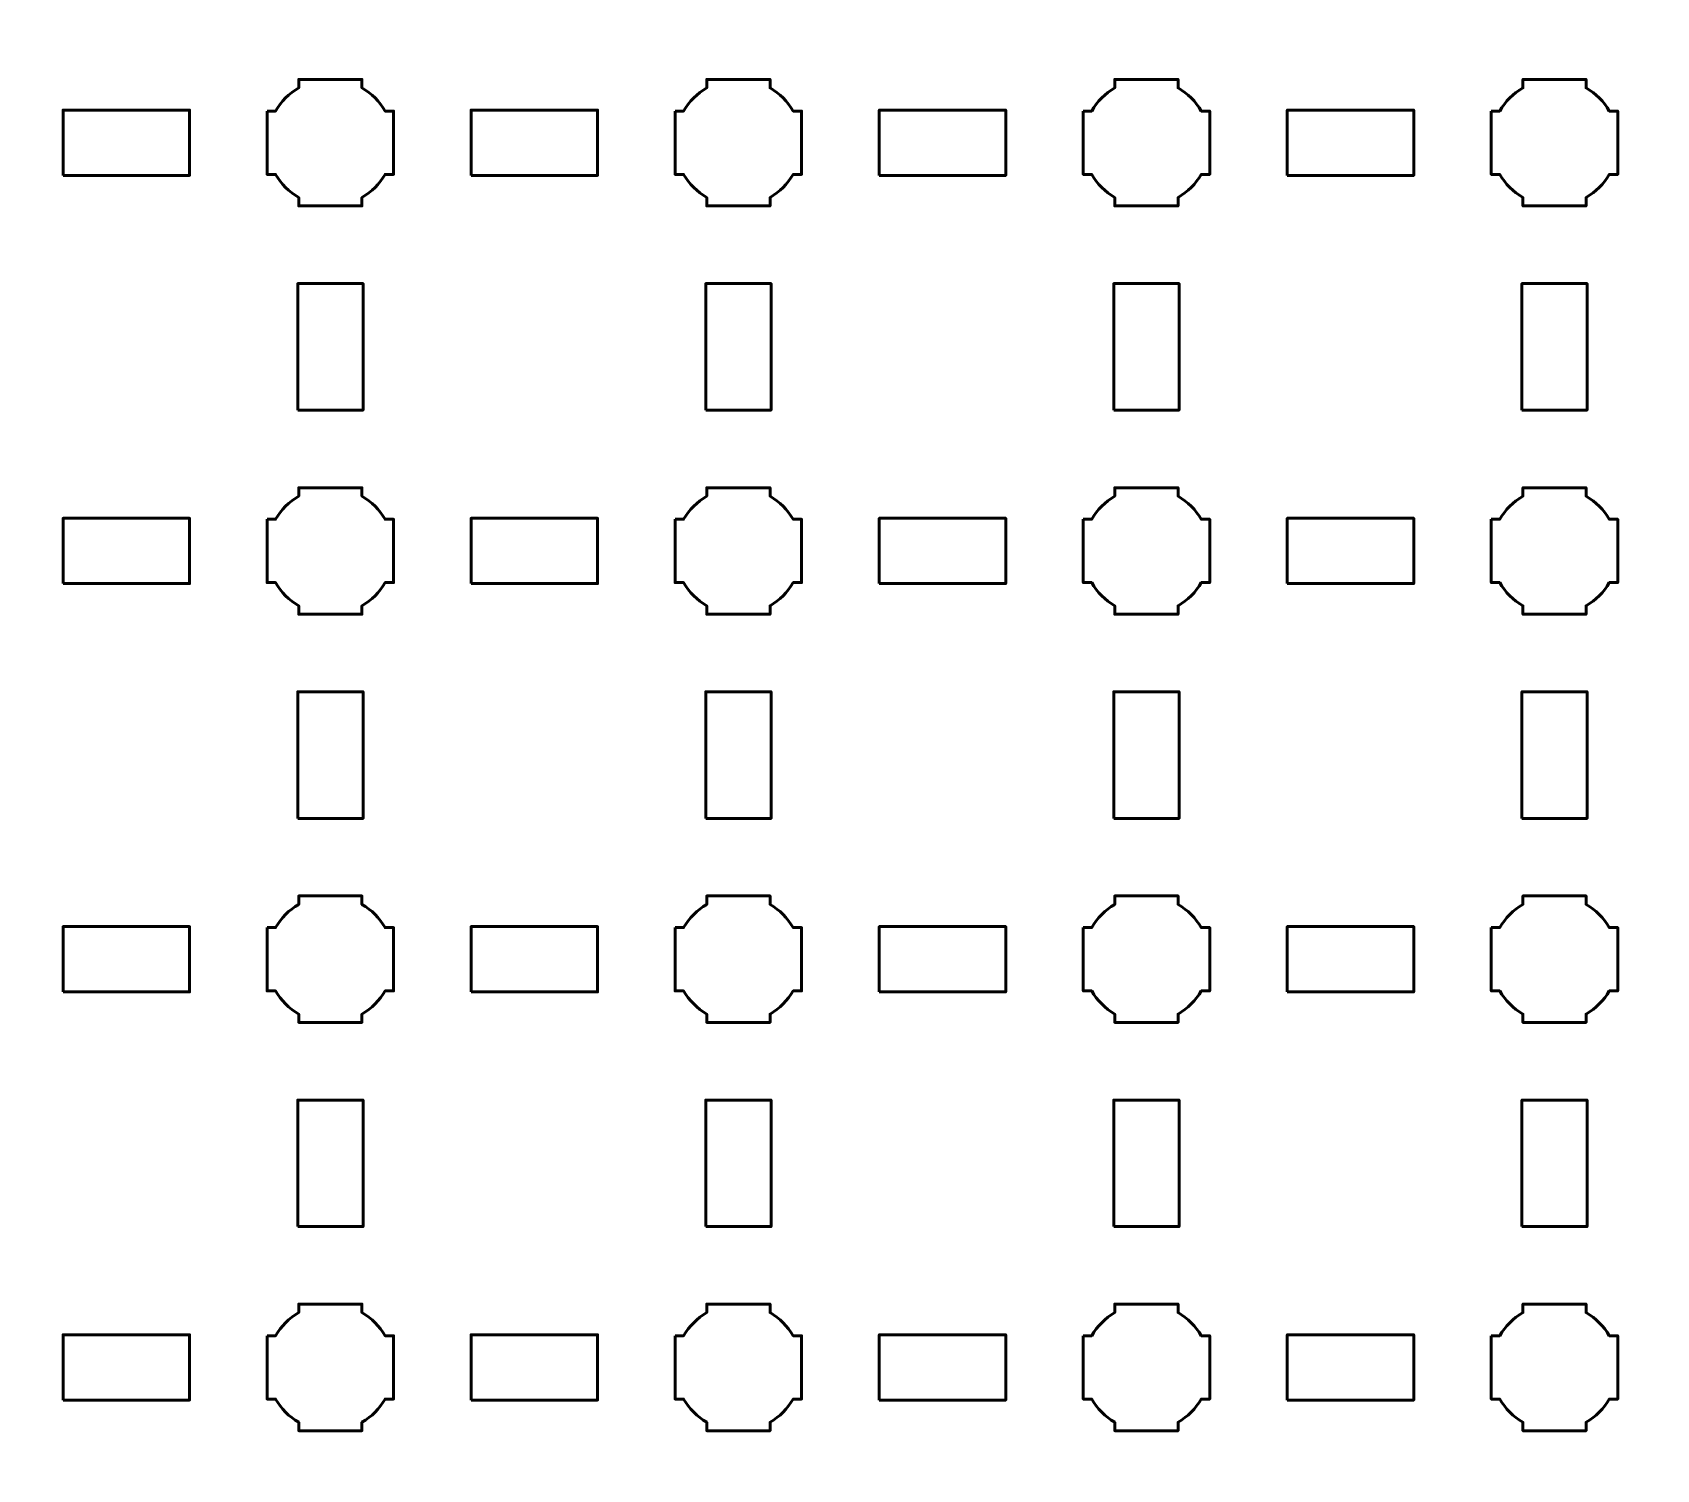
# Model space of a CAD drawing. Header units: centimetres. Extents: x -40.1 to 19.1, y -44.5 to 14.8.
# Drawn here: x -18.96 to -11, y -30.35 to -23.31 of the extents above; entities that cross this region are included whole.
import ezdxf

# ---------------------------------------------------------------- set-up
doc = ezdxf.new("R2010")
doc.units = ezdxf.units.CM
doc.header["$MEASUREMENT"] = 0
doc.layers.add('Layer 1', color=7, linetype='Continuous')

msp = doc.modelspace()

# ---------------------------------------------------------------- linework, layer by layer
at = {"layer": 'Layer 1', "color": 250, "lineweight": 53}
for points in [[(-18.81, -24.01), (-18.19, -24.01), (-18.19, -23.69), (-18.81, -23.69), (-18.81, -24.01)], [(-16.81, -24.01), (-16.19, -24.01), (-16.19, -23.69), (-16.81, -23.69), (-16.81, -24.01)], [(-14.81, -24.01), (-14.19, -24.01), (-14.19, -23.69), (-14.81, -23.69), (-14.81, -24.01)], [(-12.81, -24.01), (-12.19, -24.01), (-12.19, -23.69), (-12.81, -23.69), (-12.81, -24.01)], [(-17.66, -25.16), (-17.34, -25.16), (-17.34, -24.54), (-17.66, -24.54), (-17.66, -25.16)], [(-15.66, -25.16), (-15.34, -25.16), (-15.34, -24.54), (-15.66, -24.54), (-15.66, -25.16)], [(-13.66, -25.16), (-13.34, -25.16), (-13.34, -24.54), (-13.66, -24.54), (-13.66, -25.16)], [(-11.66, -25.16), (-11.34, -25.16), (-11.34, -24.54), (-11.66, -24.54), (-11.66, -25.16)], [(-18.81, -26.01), (-18.19, -26.01), (-18.19, -25.69), (-18.81, -25.69), (-18.81, -26.01)], [(-16.81, -26.01), (-16.19, -26.01), (-16.19, -25.69), (-16.81, -25.69), (-16.81, -26.01)], [(-14.81, -26.01), (-14.19, -26.01), (-14.19, -25.69), (-14.81, -25.69), (-14.81, -26.01)], [(-12.81, -26.01), (-12.19, -26.01), (-12.19, -25.69), (-12.81, -25.69), (-12.81, -26.01)], [(-17.66, -27.16), (-17.34, -27.16), (-17.34, -26.54), (-17.66, -26.54), (-17.66, -27.16)], [(-15.66, -27.16), (-15.34, -27.16), (-15.34, -26.54), (-15.66, -26.54), (-15.66, -27.16)], [(-13.66, -27.16), (-13.34, -27.16), (-13.34, -26.54), (-13.66, -26.54), (-13.66, -27.16)], [(-11.66, -27.16), (-11.34, -27.16), (-11.34, -26.54), (-11.66, -26.54), (-11.66, -27.16)], [(-18.81, -28.01), (-18.19, -28.01), (-18.19, -27.69), (-18.81, -27.69), (-18.81, -28.01)], [(-16.81, -28.01), (-16.19, -28.01), (-16.19, -27.69), (-16.81, -27.69), (-16.81, -28.01)], [(-14.81, -28.01), (-14.19, -28.01), (-14.19, -27.69), (-14.81, -27.69), (-14.81, -28.01)], [(-12.81, -28.01), (-12.19, -28.01), (-12.19, -27.69), (-12.81, -27.69), (-12.81, -28.01)], [(-17.66, -29.16), (-17.34, -29.16), (-17.34, -28.54), (-17.66, -28.54), (-17.66, -29.16)], [(-15.66, -29.16), (-15.34, -29.16), (-15.34, -28.54), (-15.66, -28.54), (-15.66, -29.16)], [(-13.66, -29.16), (-13.34, -29.16), (-13.34, -28.54), (-13.66, -28.54), (-13.66, -29.16)], [(-11.66, -29.16), (-11.34, -29.16), (-11.34, -28.54), (-11.66, -28.54), (-11.66, -29.16)], [(-18.81, -30.01), (-18.19, -30.01), (-18.19, -29.69), (-18.81, -29.69), (-18.81, -30.01)], [(-16.81, -30.01), (-16.19, -30.01), (-16.19, -29.69), (-16.81, -29.69), (-16.81, -30.01)], [(-14.81, -30.01), (-14.19, -30.01), (-14.19, -29.69), (-14.81, -29.69), (-14.81, -30.01)], [(-12.81, -30.01), (-12.19, -30.01), (-12.19, -29.69), (-12.81, -29.69), (-12.81, -30.01)]]:
    msp.add_lwpolyline(points, close=True, dxfattribs=at)
msp.add_open_spline([(-40.15, -44), (-40.15, -44), (-40.15, 14.3), (-40.15, 14.3), (-40.15, 14.3), (-40.15, 14.57609), (-39.92609, 14.8), (-39.65, 14.8), (-39.65, 14.8), (-39.65, 14.8), (18.65, 14.8), (18.65, 14.8), (18.65, 14.8), (18.92609, 14.8), (19.15, 14.57609), (19.15, 14.3), (19.15, 14.3), (19.15, 14.3), (19.15, -44), (19.15, -44), (19.15, -44), (19.15, -44.27609), (18.92609, -44.5), (18.65, -44.5), (18.65, -44.5), (18.65, -44.5), (-39.65, -44.5), (-39.65, -44.5), (-39.65, -44.5), (-39.92609, -44.5), (-40.15, -44.27609), (-40.15, -44)], degree=3, knots=[0, 0, 0, 0, 0.125, 0.125, 0.125, 0.125, 0.25, 0.25, 0.25, 0.25, 0.375, 0.375, 0.375, 0.375, 0.5, 0.5, 0.5, 0.5, 0.625, 0.625, 0.625, 0.625, 0.75, 0.75, 0.75, 0.75, 0.875, 0.875, 0.875, 0.875, 1, 1, 1, 1], dxfattribs=at)
at = {"layer": 'Layer 1', "lineweight": 53}
for points in [[(-17.81, -23.695), (-17.81, -23.695), (-17.76851, -23.695), (-17.76851, -23.695), (-17.76851, -23.695), (-17.74128, -23.64795), (-17.70205, -23.60872), (-17.655, -23.58149), (-17.655, -23.58149), (-17.655, -23.58149), (-17.655, -23.54), (-17.655, -23.54), (-17.655, -23.54), (-17.655, -23.54), (-17.5, -23.54), (-17.5, -23.54), (-17.5, -23.54), (-17.5, -23.54), (-17.345, -23.54), (-17.345, -23.54), (-17.345, -23.54), (-17.345, -23.54), (-17.345, -23.58149), (-17.345, -23.58149), (-17.345, -23.58149), (-17.29795, -23.60872), (-17.25872, -23.64795), (-17.23149, -23.695), (-17.23149, -23.695), (-17.23149, -23.695), (-17.19, -23.695), (-17.19, -23.695), (-17.19, -23.695), (-17.19, -23.695), (-17.19, -23.85), (-17.19, -23.85), (-17.19, -23.85), (-17.19, -23.85), (-17.19, -24.005), (-17.19, -24.005), (-17.19, -24.005), (-17.19, -24.005), (-17.23149, -24.005), (-17.23149, -24.005), (-17.23149, -24.005), (-17.25872, -24.05205), (-17.29795, -24.09128), (-17.345, -24.11851), (-17.345, -24.11851), (-17.345, -24.11851), (-17.345, -24.16), (-17.345, -24.16), (-17.345, -24.16), (-17.345, -24.16), (-17.5, -24.16), (-17.5, -24.16), (-17.5, -24.16), (-17.5, -24.16), (-17.655, -24.16), (-17.655, -24.16), (-17.655, -24.16), (-17.655, -24.16), (-17.655, -24.11851), (-17.655, -24.11851), (-17.655, -24.11851), (-17.70205, -24.09128), (-17.74128, -24.05205), (-17.76851, -24.005), (-17.76851, -24.005), (-17.76851, -24.005), (-17.81, -24.005), (-17.81, -24.005), (-17.81, -24.005), (-17.81, -24.005), (-17.81, -23.85), (-17.81, -23.85), (-17.81, -23.85), (-17.81, -23.85), (-17.81, -23.695), (-17.81, -23.695)], [(-15.81, -23.695), (-15.81, -23.695), (-15.76851, -23.695), (-15.76851, -23.695), (-15.76851, -23.695), (-15.74128, -23.64795), (-15.70205, -23.60872), (-15.655, -23.58149), (-15.655, -23.58149), (-15.655, -23.58149), (-15.655, -23.54), (-15.655, -23.54), (-15.655, -23.54), (-15.655, -23.54), (-15.5, -23.54), (-15.5, -23.54), (-15.5, -23.54), (-15.5, -23.54), (-15.345, -23.54), (-15.345, -23.54), (-15.345, -23.54), (-15.345, -23.54), (-15.345, -23.58149), (-15.345, -23.58149), (-15.345, -23.58149), (-15.29795, -23.60872), (-15.25872, -23.64795), (-15.23149, -23.695), (-15.23149, -23.695), (-15.23149, -23.695), (-15.19, -23.695), (-15.19, -23.695), (-15.19, -23.695), (-15.19, -23.695), (-15.19, -23.85), (-15.19, -23.85), (-15.19, -23.85), (-15.19, -23.85), (-15.19, -24.005), (-15.19, -24.005), (-15.19, -24.005), (-15.19, -24.005), (-15.23149, -24.005), (-15.23149, -24.005), (-15.23149, -24.005), (-15.25872, -24.05205), (-15.29795, -24.09128), (-15.345, -24.11851), (-15.345, -24.11851), (-15.345, -24.11851), (-15.345, -24.16), (-15.345, -24.16), (-15.345, -24.16), (-15.345, -24.16), (-15.5, -24.16), (-15.5, -24.16), (-15.5, -24.16), (-15.5, -24.16), (-15.655, -24.16), (-15.655, -24.16), (-15.655, -24.16), (-15.655, -24.16), (-15.655, -24.11851), (-15.655, -24.11851), (-15.655, -24.11851), (-15.70205, -24.09128), (-15.74128, -24.05205), (-15.76851, -24.005), (-15.76851, -24.005), (-15.76851, -24.005), (-15.81, -24.005), (-15.81, -24.005), (-15.81, -24.005), (-15.81, -24.005), (-15.81, -23.85), (-15.81, -23.85), (-15.81, -23.85), (-15.81, -23.85), (-15.81, -23.695), (-15.81, -23.695)], [(-13.81, -23.695), (-13.81, -23.695), (-13.76851, -23.695), (-13.76851, -23.695), (-13.76851, -23.695), (-13.74128, -23.64795), (-13.70205, -23.60872), (-13.655, -23.58149), (-13.655, -23.58149), (-13.655, -23.58149), (-13.655, -23.54), (-13.655, -23.54), (-13.655, -23.54), (-13.655, -23.54), (-13.5, -23.54), (-13.5, -23.54), (-13.5, -23.54), (-13.5, -23.54), (-13.345, -23.54), (-13.345, -23.54), (-13.345, -23.54), (-13.345, -23.54), (-13.345, -23.58149), (-13.345, -23.58149), (-13.345, -23.58149), (-13.29795, -23.60872), (-13.25872, -23.64795), (-13.23149, -23.695), (-13.23149, -23.695), (-13.23149, -23.695), (-13.19, -23.695), (-13.19, -23.695), (-13.19, -23.695), (-13.19, -23.695), (-13.19, -23.85), (-13.19, -23.85), (-13.19, -23.85), (-13.19, -23.85), (-13.19, -24.005), (-13.19, -24.005), (-13.19, -24.005), (-13.19, -24.005), (-13.23149, -24.005), (-13.23149, -24.005), (-13.23149, -24.005), (-13.25872, -24.05205), (-13.29795, -24.09128), (-13.345, -24.11851), (-13.345, -24.11851), (-13.345, -24.11851), (-13.345, -24.16), (-13.345, -24.16), (-13.345, -24.16), (-13.345, -24.16), (-13.5, -24.16), (-13.5, -24.16), (-13.5, -24.16), (-13.5, -24.16), (-13.655, -24.16), (-13.655, -24.16), (-13.655, -24.16), (-13.655, -24.16), (-13.655, -24.11851), (-13.655, -24.11851), (-13.655, -24.11851), (-13.70205, -24.09128), (-13.74128, -24.05205), (-13.76851, -24.005), (-13.76851, -24.005), (-13.76851, -24.005), (-13.81, -24.005), (-13.81, -24.005), (-13.81, -24.005), (-13.81, -24.005), (-13.81, -23.85), (-13.81, -23.85), (-13.81, -23.85), (-13.81, -23.85), (-13.81, -23.695), (-13.81, -23.695)], [(-11.81, -23.695), (-11.81, -23.695), (-11.76851, -23.695), (-11.76851, -23.695), (-11.76851, -23.695), (-11.74128, -23.64795), (-11.70205, -23.60872), (-11.655, -23.58149), (-11.655, -23.58149), (-11.655, -23.58149), (-11.655, -23.54), (-11.655, -23.54), (-11.655, -23.54), (-11.655, -23.54), (-11.5, -23.54), (-11.5, -23.54), (-11.5, -23.54), (-11.5, -23.54), (-11.345, -23.54), (-11.345, -23.54), (-11.345, -23.54), (-11.345, -23.54), (-11.345, -23.58149), (-11.345, -23.58149), (-11.345, -23.58149), (-11.29795, -23.60872), (-11.25872, -23.64795), (-11.23149, -23.695), (-11.23149, -23.695), (-11.23149, -23.695), (-11.19, -23.695), (-11.19, -23.695), (-11.19, -23.695), (-11.19, -23.695), (-11.19, -23.85), (-11.19, -23.85), (-11.19, -23.85), (-11.19, -23.85), (-11.19, -24.005), (-11.19, -24.005), (-11.19, -24.005), (-11.19, -24.005), (-11.23149, -24.005), (-11.23149, -24.005), (-11.23149, -24.005), (-11.25872, -24.05205), (-11.29795, -24.09128), (-11.345, -24.11851), (-11.345, -24.11851), (-11.345, -24.11851), (-11.345, -24.16), (-11.345, -24.16), (-11.345, -24.16), (-11.345, -24.16), (-11.5, -24.16), (-11.5, -24.16), (-11.5, -24.16), (-11.5, -24.16), (-11.655, -24.16), (-11.655, -24.16), (-11.655, -24.16), (-11.655, -24.16), (-11.655, -24.11851), (-11.655, -24.11851), (-11.655, -24.11851), (-11.70205, -24.09128), (-11.74128, -24.05205), (-11.76851, -24.005), (-11.76851, -24.005), (-11.76851, -24.005), (-11.81, -24.005), (-11.81, -24.005), (-11.81, -24.005), (-11.81, -24.005), (-11.81, -23.85), (-11.81, -23.85), (-11.81, -23.85), (-11.81, -23.85), (-11.81, -23.695), (-11.81, -23.695)], [(-17.81, -25.695), (-17.81, -25.695), (-17.76851, -25.695), (-17.76851, -25.695), (-17.76851, -25.695), (-17.74128, -25.64795), (-17.70205, -25.60872), (-17.655, -25.58149), (-17.655, -25.58149), (-17.655, -25.58149), (-17.655, -25.54), (-17.655, -25.54), (-17.655, -25.54), (-17.655, -25.54), (-17.5, -25.54), (-17.5, -25.54), (-17.5, -25.54), (-17.5, -25.54), (-17.345, -25.54), (-17.345, -25.54), (-17.345, -25.54), (-17.345, -25.54), (-17.345, -25.58149), (-17.345, -25.58149), (-17.345, -25.58149), (-17.29795, -25.60872), (-17.25872, -25.64795), (-17.23149, -25.695), (-17.23149, -25.695), (-17.23149, -25.695), (-17.19, -25.695), (-17.19, -25.695), (-17.19, -25.695), (-17.19, -25.695), (-17.19, -25.85), (-17.19, -25.85), (-17.19, -25.85), (-17.19, -25.85), (-17.19, -26.005), (-17.19, -26.005), (-17.19, -26.005), (-17.19, -26.005), (-17.23149, -26.005), (-17.23149, -26.005), (-17.23149, -26.005), (-17.25872, -26.05205), (-17.29795, -26.09128), (-17.345, -26.11851), (-17.345, -26.11851), (-17.345, -26.11851), (-17.345, -26.16), (-17.345, -26.16), (-17.345, -26.16), (-17.345, -26.16), (-17.5, -26.16), (-17.5, -26.16), (-17.5, -26.16), (-17.5, -26.16), (-17.655, -26.16), (-17.655, -26.16), (-17.655, -26.16), (-17.655, -26.16), (-17.655, -26.11851), (-17.655, -26.11851), (-17.655, -26.11851), (-17.70205, -26.09128), (-17.74128, -26.05205), (-17.76851, -26.005), (-17.76851, -26.005), (-17.76851, -26.005), (-17.81, -26.005), (-17.81, -26.005), (-17.81, -26.005), (-17.81, -26.005), (-17.81, -25.85), (-17.81, -25.85), (-17.81, -25.85), (-17.81, -25.85), (-17.81, -25.695), (-17.81, -25.695)], [(-15.81, -25.695), (-15.81, -25.695), (-15.76851, -25.695), (-15.76851, -25.695), (-15.76851, -25.695), (-15.74128, -25.64795), (-15.70205, -25.60872), (-15.655, -25.58149), (-15.655, -25.58149), (-15.655, -25.58149), (-15.655, -25.54), (-15.655, -25.54), (-15.655, -25.54), (-15.655, -25.54), (-15.5, -25.54), (-15.5, -25.54), (-15.5, -25.54), (-15.5, -25.54), (-15.345, -25.54), (-15.345, -25.54), (-15.345, -25.54), (-15.345, -25.54), (-15.345, -25.58149), (-15.345, -25.58149), (-15.345, -25.58149), (-15.29795, -25.60872), (-15.25872, -25.64795), (-15.23149, -25.695), (-15.23149, -25.695), (-15.23149, -25.695), (-15.19, -25.695), (-15.19, -25.695), (-15.19, -25.695), (-15.19, -25.695), (-15.19, -25.85), (-15.19, -25.85), (-15.19, -25.85), (-15.19, -25.85), (-15.19, -26.005), (-15.19, -26.005), (-15.19, -26.005), (-15.19, -26.005), (-15.23149, -26.005), (-15.23149, -26.005), (-15.23149, -26.005), (-15.25872, -26.05205), (-15.29795, -26.09128), (-15.345, -26.11851), (-15.345, -26.11851), (-15.345, -26.11851), (-15.345, -26.16), (-15.345, -26.16), (-15.345, -26.16), (-15.345, -26.16), (-15.5, -26.16), (-15.5, -26.16), (-15.5, -26.16), (-15.5, -26.16), (-15.655, -26.16), (-15.655, -26.16), (-15.655, -26.16), (-15.655, -26.16), (-15.655, -26.11851), (-15.655, -26.11851), (-15.655, -26.11851), (-15.70205, -26.09128), (-15.74128, -26.05205), (-15.76851, -26.005), (-15.76851, -26.005), (-15.76851, -26.005), (-15.81, -26.005), (-15.81, -26.005), (-15.81, -26.005), (-15.81, -26.005), (-15.81, -25.85), (-15.81, -25.85), (-15.81, -25.85), (-15.81, -25.85), (-15.81, -25.695), (-15.81, -25.695)], [(-13.81, -25.695), (-13.81, -25.695), (-13.76851, -25.695), (-13.76851, -25.695), (-13.76851, -25.695), (-13.74128, -25.64795), (-13.70205, -25.60872), (-13.655, -25.58149), (-13.655, -25.58149), (-13.655, -25.58149), (-13.655, -25.54), (-13.655, -25.54), (-13.655, -25.54), (-13.655, -25.54), (-13.5, -25.54), (-13.5, -25.54), (-13.5, -25.54), (-13.5, -25.54), (-13.345, -25.54), (-13.345, -25.54), (-13.345, -25.54), (-13.345, -25.54), (-13.345, -25.58149), (-13.345, -25.58149), (-13.345, -25.58149), (-13.29795, -25.60872), (-13.25872, -25.64795), (-13.23149, -25.695), (-13.23149, -25.695), (-13.23149, -25.695), (-13.19, -25.695), (-13.19, -25.695), (-13.19, -25.695), (-13.19, -25.695), (-13.19, -25.85), (-13.19, -25.85), (-13.19, -25.85), (-13.19, -25.85), (-13.19, -26.005), (-13.19, -26.005), (-13.19, -26.005), (-13.19, -26.005), (-13.23149, -26.005), (-13.23149, -26.005), (-13.23149, -26.005), (-13.25872, -26.05205), (-13.29795, -26.09128), (-13.345, -26.11851), (-13.345, -26.11851), (-13.345, -26.11851), (-13.345, -26.16), (-13.345, -26.16), (-13.345, -26.16), (-13.345, -26.16), (-13.5, -26.16), (-13.5, -26.16), (-13.5, -26.16), (-13.5, -26.16), (-13.655, -26.16), (-13.655, -26.16), (-13.655, -26.16), (-13.655, -26.16), (-13.655, -26.11851), (-13.655, -26.11851), (-13.655, -26.11851), (-13.70205, -26.09128), (-13.74128, -26.05205), (-13.76851, -26.005), (-13.76851, -26.005), (-13.76851, -26.005), (-13.81, -26.005), (-13.81, -26.005), (-13.81, -26.005), (-13.81, -26.005), (-13.81, -25.85), (-13.81, -25.85), (-13.81, -25.85), (-13.81, -25.85), (-13.81, -25.695), (-13.81, -25.695)], [(-11.81, -25.695), (-11.81, -25.695), (-11.76851, -25.695), (-11.76851, -25.695), (-11.76851, -25.695), (-11.74128, -25.64795), (-11.70205, -25.60872), (-11.655, -25.58149), (-11.655, -25.58149), (-11.655, -25.58149), (-11.655, -25.54), (-11.655, -25.54), (-11.655, -25.54), (-11.655, -25.54), (-11.5, -25.54), (-11.5, -25.54), (-11.5, -25.54), (-11.5, -25.54), (-11.345, -25.54), (-11.345, -25.54), (-11.345, -25.54), (-11.345, -25.54), (-11.345, -25.58149), (-11.345, -25.58149), (-11.345, -25.58149), (-11.29795, -25.60872), (-11.25872, -25.64795), (-11.23149, -25.695), (-11.23149, -25.695), (-11.23149, -25.695), (-11.19, -25.695), (-11.19, -25.695), (-11.19, -25.695), (-11.19, -25.695), (-11.19, -25.85), (-11.19, -25.85), (-11.19, -25.85), (-11.19, -25.85), (-11.19, -26.005), (-11.19, -26.005), (-11.19, -26.005), (-11.19, -26.005), (-11.23149, -26.005), (-11.23149, -26.005), (-11.23149, -26.005), (-11.25872, -26.05205), (-11.29795, -26.09128), (-11.345, -26.11851), (-11.345, -26.11851), (-11.345, -26.11851), (-11.345, -26.16), (-11.345, -26.16), (-11.345, -26.16), (-11.345, -26.16), (-11.5, -26.16), (-11.5, -26.16), (-11.5, -26.16), (-11.5, -26.16), (-11.655, -26.16), (-11.655, -26.16), (-11.655, -26.16), (-11.655, -26.16), (-11.655, -26.11851), (-11.655, -26.11851), (-11.655, -26.11851), (-11.70205, -26.09128), (-11.74128, -26.05205), (-11.76851, -26.005), (-11.76851, -26.005), (-11.76851, -26.005), (-11.81, -26.005), (-11.81, -26.005), (-11.81, -26.005), (-11.81, -26.005), (-11.81, -25.85), (-11.81, -25.85), (-11.81, -25.85), (-11.81, -25.85), (-11.81, -25.695), (-11.81, -25.695)], [(-17.81, -27.695), (-17.81, -27.695), (-17.76851, -27.695), (-17.76851, -27.695), (-17.76851, -27.695), (-17.74128, -27.64795), (-17.70205, -27.60872), (-17.655, -27.58149), (-17.655, -27.58149), (-17.655, -27.58149), (-17.655, -27.54), (-17.655, -27.54), (-17.655, -27.54), (-17.655, -27.54), (-17.5, -27.54), (-17.5, -27.54), (-17.5, -27.54), (-17.5, -27.54), (-17.345, -27.54), (-17.345, -27.54), (-17.345, -27.54), (-17.345, -27.54), (-17.345, -27.58149), (-17.345, -27.58149), (-17.345, -27.58149), (-17.29795, -27.60872), (-17.25872, -27.64795), (-17.23149, -27.695), (-17.23149, -27.695), (-17.23149, -27.695), (-17.19, -27.695), (-17.19, -27.695), (-17.19, -27.695), (-17.19, -27.695), (-17.19, -27.85), (-17.19, -27.85), (-17.19, -27.85), (-17.19, -27.85), (-17.19, -28.005), (-17.19, -28.005), (-17.19, -28.005), (-17.19, -28.005), (-17.23149, -28.005), (-17.23149, -28.005), (-17.23149, -28.005), (-17.25872, -28.05205), (-17.29795, -28.09128), (-17.345, -28.11851), (-17.345, -28.11851), (-17.345, -28.11851), (-17.345, -28.16), (-17.345, -28.16), (-17.345, -28.16), (-17.345, -28.16), (-17.5, -28.16), (-17.5, -28.16), (-17.5, -28.16), (-17.5, -28.16), (-17.655, -28.16), (-17.655, -28.16), (-17.655, -28.16), (-17.655, -28.16), (-17.655, -28.11851), (-17.655, -28.11851), (-17.655, -28.11851), (-17.70205, -28.09128), (-17.74128, -28.05205), (-17.76851, -28.005), (-17.76851, -28.005), (-17.76851, -28.005), (-17.81, -28.005), (-17.81, -28.005), (-17.81, -28.005), (-17.81, -28.005), (-17.81, -27.85), (-17.81, -27.85), (-17.81, -27.85), (-17.81, -27.85), (-17.81, -27.695), (-17.81, -27.695)], [(-15.81, -27.695), (-15.81, -27.695), (-15.76851, -27.695), (-15.76851, -27.695), (-15.76851, -27.695), (-15.74128, -27.64795), (-15.70205, -27.60872), (-15.655, -27.58149), (-15.655, -27.58149), (-15.655, -27.58149), (-15.655, -27.54), (-15.655, -27.54), (-15.655, -27.54), (-15.655, -27.54), (-15.5, -27.54), (-15.5, -27.54), (-15.5, -27.54), (-15.5, -27.54), (-15.345, -27.54), (-15.345, -27.54), (-15.345, -27.54), (-15.345, -27.54), (-15.345, -27.58149), (-15.345, -27.58149), (-15.345, -27.58149), (-15.29795, -27.60872), (-15.25872, -27.64795), (-15.23149, -27.695), (-15.23149, -27.695), (-15.23149, -27.695), (-15.19, -27.695), (-15.19, -27.695), (-15.19, -27.695), (-15.19, -27.695), (-15.19, -27.85), (-15.19, -27.85), (-15.19, -27.85), (-15.19, -27.85), (-15.19, -28.005), (-15.19, -28.005), (-15.19, -28.005), (-15.19, -28.005), (-15.23149, -28.005), (-15.23149, -28.005), (-15.23149, -28.005), (-15.25872, -28.05205), (-15.29795, -28.09128), (-15.345, -28.11851), (-15.345, -28.11851), (-15.345, -28.11851), (-15.345, -28.16), (-15.345, -28.16), (-15.345, -28.16), (-15.345, -28.16), (-15.5, -28.16), (-15.5, -28.16), (-15.5, -28.16), (-15.5, -28.16), (-15.655, -28.16), (-15.655, -28.16), (-15.655, -28.16), (-15.655, -28.16), (-15.655, -28.11851), (-15.655, -28.11851), (-15.655, -28.11851), (-15.70205, -28.09128), (-15.74128, -28.05205), (-15.76851, -28.005), (-15.76851, -28.005), (-15.76851, -28.005), (-15.81, -28.005), (-15.81, -28.005), (-15.81, -28.005), (-15.81, -28.005), (-15.81, -27.85), (-15.81, -27.85), (-15.81, -27.85), (-15.81, -27.85), (-15.81, -27.695), (-15.81, -27.695)], [(-13.81, -27.695), (-13.81, -27.695), (-13.76851, -27.695), (-13.76851, -27.695), (-13.76851, -27.695), (-13.74128, -27.64795), (-13.70205, -27.60872), (-13.655, -27.58149), (-13.655, -27.58149), (-13.655, -27.58149), (-13.655, -27.54), (-13.655, -27.54), (-13.655, -27.54), (-13.655, -27.54), (-13.5, -27.54), (-13.5, -27.54), (-13.5, -27.54), (-13.5, -27.54), (-13.345, -27.54), (-13.345, -27.54), (-13.345, -27.54), (-13.345, -27.54), (-13.345, -27.58149), (-13.345, -27.58149), (-13.345, -27.58149), (-13.29795, -27.60872), (-13.25872, -27.64795), (-13.23149, -27.695), (-13.23149, -27.695), (-13.23149, -27.695), (-13.19, -27.695), (-13.19, -27.695), (-13.19, -27.695), (-13.19, -27.695), (-13.19, -27.85), (-13.19, -27.85), (-13.19, -27.85), (-13.19, -27.85), (-13.19, -28.005), (-13.19, -28.005), (-13.19, -28.005), (-13.19, -28.005), (-13.23149, -28.005), (-13.23149, -28.005), (-13.23149, -28.005), (-13.25872, -28.05205), (-13.29795, -28.09128), (-13.345, -28.11851), (-13.345, -28.11851), (-13.345, -28.11851), (-13.345, -28.16), (-13.345, -28.16), (-13.345, -28.16), (-13.345, -28.16), (-13.5, -28.16), (-13.5, -28.16), (-13.5, -28.16), (-13.5, -28.16), (-13.655, -28.16), (-13.655, -28.16), (-13.655, -28.16), (-13.655, -28.16), (-13.655, -28.11851), (-13.655, -28.11851), (-13.655, -28.11851), (-13.70205, -28.09128), (-13.74128, -28.05205), (-13.76851, -28.005), (-13.76851, -28.005), (-13.76851, -28.005), (-13.81, -28.005), (-13.81, -28.005), (-13.81, -28.005), (-13.81, -28.005), (-13.81, -27.85), (-13.81, -27.85), (-13.81, -27.85), (-13.81, -27.85), (-13.81, -27.695), (-13.81, -27.695)], [(-11.81, -27.695), (-11.81, -27.695), (-11.76851, -27.695), (-11.76851, -27.695), (-11.76851, -27.695), (-11.74128, -27.64795), (-11.70205, -27.60872), (-11.655, -27.58149), (-11.655, -27.58149), (-11.655, -27.58149), (-11.655, -27.54), (-11.655, -27.54), (-11.655, -27.54), (-11.655, -27.54), (-11.5, -27.54), (-11.5, -27.54), (-11.5, -27.54), (-11.5, -27.54), (-11.345, -27.54), (-11.345, -27.54), (-11.345, -27.54), (-11.345, -27.54), (-11.345, -27.58149), (-11.345, -27.58149), (-11.345, -27.58149), (-11.29795, -27.60872), (-11.25872, -27.64795), (-11.23149, -27.695), (-11.23149, -27.695), (-11.23149, -27.695), (-11.19, -27.695), (-11.19, -27.695), (-11.19, -27.695), (-11.19, -27.695), (-11.19, -27.85), (-11.19, -27.85), (-11.19, -27.85), (-11.19, -27.85), (-11.19, -28.005), (-11.19, -28.005), (-11.19, -28.005), (-11.19, -28.005), (-11.23149, -28.005), (-11.23149, -28.005), (-11.23149, -28.005), (-11.25872, -28.05205), (-11.29795, -28.09128), (-11.345, -28.11851), (-11.345, -28.11851), (-11.345, -28.11851), (-11.345, -28.16), (-11.345, -28.16), (-11.345, -28.16), (-11.345, -28.16), (-11.5, -28.16), (-11.5, -28.16), (-11.5, -28.16), (-11.5, -28.16), (-11.655, -28.16), (-11.655, -28.16), (-11.655, -28.16), (-11.655, -28.16), (-11.655, -28.11851), (-11.655, -28.11851), (-11.655, -28.11851), (-11.70205, -28.09128), (-11.74128, -28.05205), (-11.76851, -28.005), (-11.76851, -28.005), (-11.76851, -28.005), (-11.81, -28.005), (-11.81, -28.005), (-11.81, -28.005), (-11.81, -28.005), (-11.81, -27.85), (-11.81, -27.85), (-11.81, -27.85), (-11.81, -27.85), (-11.81, -27.695), (-11.81, -27.695)], [(-17.81, -29.695), (-17.81, -29.695), (-17.76851, -29.695), (-17.76851, -29.695), (-17.76851, -29.695), (-17.74128, -29.64795), (-17.70205, -29.60872), (-17.655, -29.58149), (-17.655, -29.58149), (-17.655, -29.58149), (-17.655, -29.54), (-17.655, -29.54), (-17.655, -29.54), (-17.655, -29.54), (-17.5, -29.54), (-17.5, -29.54), (-17.5, -29.54), (-17.5, -29.54), (-17.345, -29.54), (-17.345, -29.54), (-17.345, -29.54), (-17.345, -29.54), (-17.345, -29.58149), (-17.345, -29.58149), (-17.345, -29.58149), (-17.29795, -29.60872), (-17.25872, -29.64795), (-17.23149, -29.695), (-17.23149, -29.695), (-17.23149, -29.695), (-17.19, -29.695), (-17.19, -29.695), (-17.19, -29.695), (-17.19, -29.695), (-17.19, -29.85), (-17.19, -29.85), (-17.19, -29.85), (-17.19, -29.85), (-17.19, -30.005), (-17.19, -30.005), (-17.19, -30.005), (-17.19, -30.005), (-17.23149, -30.005), (-17.23149, -30.005), (-17.23149, -30.005), (-17.25872, -30.05205), (-17.29795, -30.09128), (-17.345, -30.11851), (-17.345, -30.11851), (-17.345, -30.11851), (-17.345, -30.16), (-17.345, -30.16), (-17.345, -30.16), (-17.345, -30.16), (-17.5, -30.16), (-17.5, -30.16), (-17.5, -30.16), (-17.5, -30.16), (-17.655, -30.16), (-17.655, -30.16), (-17.655, -30.16), (-17.655, -30.16), (-17.655, -30.11851), (-17.655, -30.11851), (-17.655, -30.11851), (-17.70205, -30.09128), (-17.74128, -30.05205), (-17.76851, -30.005), (-17.76851, -30.005), (-17.76851, -30.005), (-17.81, -30.005), (-17.81, -30.005), (-17.81, -30.005), (-17.81, -30.005), (-17.81, -29.85), (-17.81, -29.85), (-17.81, -29.85), (-17.81, -29.85), (-17.81, -29.695), (-17.81, -29.695)], [(-15.81, -29.695), (-15.81, -29.695), (-15.76851, -29.695), (-15.76851, -29.695), (-15.76851, -29.695), (-15.74128, -29.64795), (-15.70205, -29.60872), (-15.655, -29.58149), (-15.655, -29.58149), (-15.655, -29.58149), (-15.655, -29.54), (-15.655, -29.54), (-15.655, -29.54), (-15.655, -29.54), (-15.5, -29.54), (-15.5, -29.54), (-15.5, -29.54), (-15.5, -29.54), (-15.345, -29.54), (-15.345, -29.54), (-15.345, -29.54), (-15.345, -29.54), (-15.345, -29.58149), (-15.345, -29.58149), (-15.345, -29.58149), (-15.29795, -29.60872), (-15.25872, -29.64795), (-15.23149, -29.695), (-15.23149, -29.695), (-15.23149, -29.695), (-15.19, -29.695), (-15.19, -29.695), (-15.19, -29.695), (-15.19, -29.695), (-15.19, -29.85), (-15.19, -29.85), (-15.19, -29.85), (-15.19, -29.85), (-15.19, -30.005), (-15.19, -30.005), (-15.19, -30.005), (-15.19, -30.005), (-15.23149, -30.005), (-15.23149, -30.005), (-15.23149, -30.005), (-15.25872, -30.05205), (-15.29795, -30.09128), (-15.345, -30.11851), (-15.345, -30.11851), (-15.345, -30.11851), (-15.345, -30.16), (-15.345, -30.16), (-15.345, -30.16), (-15.345, -30.16), (-15.5, -30.16), (-15.5, -30.16), (-15.5, -30.16), (-15.5, -30.16), (-15.655, -30.16), (-15.655, -30.16), (-15.655, -30.16), (-15.655, -30.16), (-15.655, -30.11851), (-15.655, -30.11851), (-15.655, -30.11851), (-15.70205, -30.09128), (-15.74128, -30.05205), (-15.76851, -30.005), (-15.76851, -30.005), (-15.76851, -30.005), (-15.81, -30.005), (-15.81, -30.005), (-15.81, -30.005), (-15.81, -30.005), (-15.81, -29.85), (-15.81, -29.85), (-15.81, -29.85), (-15.81, -29.85), (-15.81, -29.695), (-15.81, -29.695)], [(-13.81, -29.695), (-13.81, -29.695), (-13.76851, -29.695), (-13.76851, -29.695), (-13.76851, -29.695), (-13.74128, -29.64795), (-13.70205, -29.60872), (-13.655, -29.58149), (-13.655, -29.58149), (-13.655, -29.58149), (-13.655, -29.54), (-13.655, -29.54), (-13.655, -29.54), (-13.655, -29.54), (-13.5, -29.54), (-13.5, -29.54), (-13.5, -29.54), (-13.5, -29.54), (-13.345, -29.54), (-13.345, -29.54), (-13.345, -29.54), (-13.345, -29.54), (-13.345, -29.58149), (-13.345, -29.58149), (-13.345, -29.58149), (-13.29795, -29.60872), (-13.25872, -29.64795), (-13.23149, -29.695), (-13.23149, -29.695), (-13.23149, -29.695), (-13.19, -29.695), (-13.19, -29.695), (-13.19, -29.695), (-13.19, -29.695), (-13.19, -29.85), (-13.19, -29.85), (-13.19, -29.85), (-13.19, -29.85), (-13.19, -30.005), (-13.19, -30.005), (-13.19, -30.005), (-13.19, -30.005), (-13.23149, -30.005), (-13.23149, -30.005), (-13.23149, -30.005), (-13.25872, -30.05205), (-13.29795, -30.09128), (-13.345, -30.11851), (-13.345, -30.11851), (-13.345, -30.11851), (-13.345, -30.16), (-13.345, -30.16), (-13.345, -30.16), (-13.345, -30.16), (-13.5, -30.16), (-13.5, -30.16), (-13.5, -30.16), (-13.5, -30.16), (-13.655, -30.16), (-13.655, -30.16), (-13.655, -30.16), (-13.655, -30.16), (-13.655, -30.11851), (-13.655, -30.11851), (-13.655, -30.11851), (-13.70205, -30.09128), (-13.74128, -30.05205), (-13.76851, -30.005), (-13.76851, -30.005), (-13.76851, -30.005), (-13.81, -30.005), (-13.81, -30.005), (-13.81, -30.005), (-13.81, -30.005), (-13.81, -29.85), (-13.81, -29.85), (-13.81, -29.85), (-13.81, -29.85), (-13.81, -29.695), (-13.81, -29.695)], [(-11.81, -29.695), (-11.81, -29.695), (-11.76851, -29.695), (-11.76851, -29.695), (-11.76851, -29.695), (-11.74128, -29.64795), (-11.70205, -29.60872), (-11.655, -29.58149), (-11.655, -29.58149), (-11.655, -29.58149), (-11.655, -29.54), (-11.655, -29.54), (-11.655, -29.54), (-11.655, -29.54), (-11.5, -29.54), (-11.5, -29.54), (-11.5, -29.54), (-11.5, -29.54), (-11.345, -29.54), (-11.345, -29.54), (-11.345, -29.54), (-11.345, -29.54), (-11.345, -29.58149), (-11.345, -29.58149), (-11.345, -29.58149), (-11.29795, -29.60872), (-11.25872, -29.64795), (-11.23149, -29.695), (-11.23149, -29.695), (-11.23149, -29.695), (-11.19, -29.695), (-11.19, -29.695), (-11.19, -29.695), (-11.19, -29.695), (-11.19, -29.85), (-11.19, -29.85), (-11.19, -29.85), (-11.19, -29.85), (-11.19, -30.005), (-11.19, -30.005), (-11.19, -30.005), (-11.19, -30.005), (-11.23149, -30.005), (-11.23149, -30.005), (-11.23149, -30.005), (-11.25872, -30.05205), (-11.29795, -30.09128), (-11.345, -30.11851), (-11.345, -30.11851), (-11.345, -30.11851), (-11.345, -30.16), (-11.345, -30.16), (-11.345, -30.16), (-11.345, -30.16), (-11.5, -30.16), (-11.5, -30.16), (-11.5, -30.16), (-11.5, -30.16), (-11.655, -30.16), (-11.655, -30.16), (-11.655, -30.16), (-11.655, -30.16), (-11.655, -30.11851), (-11.655, -30.11851), (-11.655, -30.11851), (-11.70205, -30.09128), (-11.74128, -30.05205), (-11.76851, -30.005), (-11.76851, -30.005), (-11.76851, -30.005), (-11.81, -30.005), (-11.81, -30.005), (-11.81, -30.005), (-11.81, -30.005), (-11.81, -29.85), (-11.81, -29.85), (-11.81, -29.85), (-11.81, -29.85), (-11.81, -29.695), (-11.81, -29.695)]]:
    msp.add_open_spline(points, degree=3, knots=[0, 0, 0, 0, 0.05, 0.05, 0.05, 0.05, 0.1, 0.1, 0.1, 0.1, 0.15, 0.15, 0.15, 0.15, 0.2, 0.2, 0.2, 0.2, 0.25, 0.25, 0.25, 0.25, 0.3, 0.3, 0.3, 0.3, 0.35, 0.35, 0.35, 0.35, 0.4, 0.4, 0.4, 0.4, 0.45, 0.45, 0.45, 0.45, 0.5, 0.5, 0.5, 0.5, 0.55, 0.55, 0.55, 0.55, 0.6, 0.6, 0.6, 0.6, 0.65, 0.65, 0.65, 0.65, 0.7, 0.7, 0.7, 0.7, 0.75, 0.75, 0.75, 0.75, 0.8, 0.8, 0.8, 0.8, 0.85, 0.85, 0.85, 0.85, 0.9, 0.9, 0.9, 0.9, 0.95, 0.95, 0.95, 0.95, 1, 1, 1, 1], dxfattribs=at)

doc.saveas('drawing.dxf')
